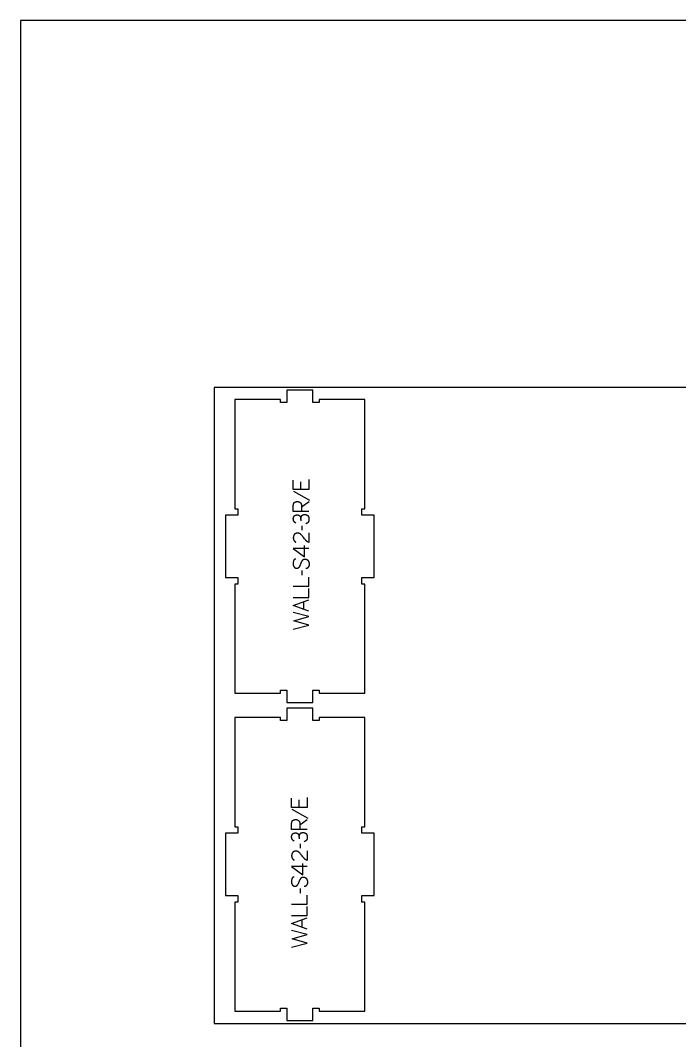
# Model space of a CAD drawing. Extents: x -13885 to -10701, y -36097 to -28504.
# Drawn here: x -13885 to -12620, y -30461 to -28504 of the extents above; entities that cross this region are included whole.
import ezdxf

# ---------------------------------------------------------------- set-up
doc = ezdxf.new("R2010")
doc.units = 0
for name, color, linetype in [('0_SHEET_SPRUCEPLY_2440X122', 1, 'CONTINUOUS'), ('1_ANYTOOL_1MMDEEP_LABELS_S', 2, 'CONTINUOUS'), ('4_ANYTOOL_CUTTHROUGH_OUTSI', 5, 'CONTINUOUS'), ('DONOTCUT', 18, 'CONTINUOUS')]:
    doc.layers.add(name, color=color, linetype=linetype)

msp = doc.modelspace()

# ---------------------------------------------------------------- linework, layer by layer
at = {"layer": '0_SHEET_SPRUCEPLY_2440X122'}
msp.add_lwpolyline([(-13513.1, -29207.8), (-13513.1, -30427.8), (-11073.1, -30427.8), (-11073.1, -29207.8)], close=True, dxfattribs=at)
at = {"layer": '1_ANYTOOL_1MMDEEP_LABELS_S'}
for points in [[(-13331.2, -29384.7), (-13331.2, -29403.6), (-13361.2, -29403.6), (-13361.2, -29385.8)], [(-13347.3, -29389), (-13347.3, -29403.6)], [(-13360.7, -29407.1), (-13329.9, -29424.3)], [(-13331.2, -29446), (-13361.2, -29446), (-13361.2, -29434.7), (-13361.2, -29434.2), (-13361.2, -29433.7), (-13361.1, -29433.5), (-13361.1, -29433.2), (-13361.1, -29433), (-13361.1, -29432.8), (-13361, -29432.6), (-13361, -29432.4), (-13361, -29432.2), (-13360.9, -29432), (-13360.9, -29431.8), (-13360.8, -29431.6), (-13360.8, -29431.4), (-13360.7, -29431.2), (-13360.6, -29431), (-13360.6, -29430.8), (-13360.5, -29430.6), (-13360.4, -29430.5), (-13360.3, -29430.3), (-13360.3, -29430.1), (-13360.2, -29430), (-13360.1, -29429.8), (-13360, -29429.7), (-13359.9, -29429.5), (-13359.8, -29429.4), (-13359.7, -29429.2), (-13359.6, -29429.1), (-13359.5, -29428.9), (-13359.3, -29428.8), (-13359.2, -29428.7), (-13359.1, -29428.6), (-13359, -29428.4), (-13358.8, -29428.3), (-13358.7, -29428.2), (-13358.6, -29428.1), (-13358.4, -29428), (-13358.3, -29427.9), (-13358.1, -29427.8), (-13358, -29427.7), (-13357.8, -29427.6), (-13357.6, -29427.6), (-13357.5, -29427.5), (-13357.3, -29427.4), (-13357.1, -29427.3), (-13357, -29427.3), (-13356.8, -29427.2), (-13356.6, -29427.1), (-13356.4, -29427.1), (-13356.2, -29427), (-13356, -29427), (-13355.8, -29426.9), (-13355.6, -29426.9), (-13355.4, -29426.9), (-13355.2, -29426.8), (-13355, -29426.8), (-13354.7, -29426.8), (-13354.5, -29426.7), (-13354.3, -29426.7), (-13353.8, -29426.7), (-13353.3, -29426.7), (-13353.2, -29426.7), (-13353, -29426.7), (-13352.8, -29426.7), (-13352.6, -29426.7), (-13352.5, -29426.7), (-13352.3, -29426.8), (-13352.1, -29426.8), (-13352, -29426.8), (-13351.8, -29426.8), (-13351.6, -29426.9), (-13351.5, -29426.9), (-13351.3, -29426.9), (-13351.1, -29427), (-13351, -29427), (-13350.8, -29427.1), (-13350.6, -29427.1), (-13350.5, -29427.2), (-13350.3, -29427.3), (-13350.1, -29427.3), (-13350, -29427.4), (-13349.8, -29427.5), (-13349.7, -29427.5), (-13349.5, -29427.6), (-13349.4, -29427.7), (-13349.2, -29427.8), (-13349.1, -29427.9), (-13348.9, -29428), (-13348.8, -29428.1), (-13348.6, -29428.2), (-13348.5, -29428.3), (-13348.3, -29428.4), (-13348.2, -29428.5), (-13348, -29428.6), (-13347.9, -29428.7), (-13347.7, -29428.8), (-13347.6, -29428.9), (-13347.5, -29429.1), (-13347.3, -29429.2), (-13347.2, -29429.3), (-13347.1, -29429.4), (-13347, -29429.6), (-13346.9, -29429.7), (-13346.8, -29429.8), (-13346.7, -29430), (-13346.6, -29430.1), (-13346.5, -29430.3), (-13346.4, -29430.4), (-13346.4, -29430.6), (-13346.3, -29430.7), (-13346.2, -29430.9), (-13346.2, -29431), (-13346.1, -29431.2), (-13346, -29431.3), (-13346, -29431.5), (-13345.9, -29431.7), (-13345.9, -29431.8), (-13345.9, -29432), (-13345.8, -29432.2), (-13345.8, -29432.3), (-13345.8, -29432.5), (-13345.7, -29432.7), (-13345.7, -29432.9), (-13345.7, -29433.1), (-13345.6, -29435), (-13345.6, -29437), (-13345.6, -29446)], [(-13345.6, -29437), (-13331.1, -29426.6)], [(-13347, -29461), (-13346.9, -29460.6), (-13346.9, -29460.2), (-13346.8, -29459.7), (-13346.8, -29459.3), (-13346.7, -29458.9), (-13346.6, -29458.5), (-13346.5, -29458.1), (-13346.4, -29457.7), (-13346.3, -29457.2), (-13346.2, -29456.9), (-13346.1, -29456.5), (-13345.9, -29456.1), (-13345.8, -29455.7), (-13345.6, -29455.3), (-13345.4, -29454.9), (-13345.2, -29454.6), (-13345.1, -29454.4), (-13345, -29454.2), (-13345, -29454.1), (-13344.9, -29454), (-13344.8, -29453.9), (-13344.8, -29453.9), (-13344.7, -29453.8), (-13344.7, -29453.7), (-13344.6, -29453.6), (-13344.5, -29453.6), (-13344.5, -29453.5), (-13344.4, -29453.4), (-13344.3, -29453.3), (-13344.3, -29453.3), (-13344.2, -29453.2), (-13344.1, -29453.1), (-13344.1, -29453.1), (-13344, -29453), (-13343.9, -29452.9), (-13343.9, -29452.9), (-13343.8, -29452.8), (-13343.7, -29452.8), (-13343.6, -29452.7), (-13343.5, -29452.6), (-13343.5, -29452.6), (-13343.4, -29452.5), (-13343.3, -29452.5), (-13343.2, -29452.4), (-13343.1, -29452.4), (-13343, -29452.3), (-13342.9, -29452.3), (-13342.9, -29452.2), (-13342.8, -29452.2), (-13342.7, -29452.2), (-13342.6, -29452.1), (-13342.5, -29452.1), (-13342.3, -29452), (-13342.1, -29451.9), (-13341.9, -29451.9), (-13341.7, -29451.8), (-13341.5, -29451.8), (-13341.3, -29451.7), (-13341, -29451.7), (-13340.8, -29451.7), (-13340.6, -29451.6), (-13340.4, -29451.6), (-13340.1, -29451.6), (-13339.9, -29451.6), (-13339.6, -29451.6), (-13339.3, -29451.6), (-13339.1, -29451.6), (-13338.8, -29451.6), (-13338.5, -29451.6), (-13338.3, -29451.7), (-13338, -29451.7), (-13337.8, -29451.7), (-13337.5, -29451.8), (-13337.3, -29451.8), (-13337.1, -29451.8), (-13336.8, -29451.9), (-13336.6, -29451.9), (-13336.4, -29452), (-13336.2, -29452.1), (-13336, -29452.1), (-13335.8, -29452.2), (-13335.6, -29452.3), (-13335.4, -29452.4), (-13335.2, -29452.5), (-13335, -29452.6), (-13334.8, -29452.7), (-13334.6, -29452.8), (-13334.5, -29452.9), (-13334.3, -29453), (-13334.1, -29453.1), (-13334, -29453.2), (-13333.8, -29453.4), (-13333.8, -29453.4), (-13333.7, -29453.5), (-13333.6, -29453.6), (-13333.5, -29453.6), (-13333.5, -29453.7), (-13333.4, -29453.8), (-13333.3, -29453.9), (-13333.3, -29453.9), (-13333.2, -29454.1), (-13333, -29454.2), (-13332.9, -29454.4), (-13332.8, -29454.6), (-13332.7, -29454.7), (-13332.6, -29454.9), (-13332.5, -29455.1), (-13332.4, -29455.3), (-13332.3, -29455.4), (-13332.2, -29455.6), (-13332.1, -29455.8), (-13332, -29456), (-13332, -29456.2), (-13331.9, -29456.4), (-13331.8, -29456.6), (-13331.7, -29456.8), (-13331.7, -29457), (-13331.6, -29457.2), (-13331.6, -29457.4), (-13331.5, -29457.7), (-13331.5, -29457.9), (-13331.4, -29458.1), (-13331.4, -29458.4), (-13331.3, -29458.6), (-13331.3, -29458.8), (-13331.3, -29459.3), (-13331.2, -29459.8), (-13331.2, -29460.3), (-13331.2, -29460.9), (-13331.2, -29461.2), (-13331.2, -29461.6), (-13331.2, -29462), (-13331.3, -29462.3), (-13331.3, -29462.7), (-13331.4, -29462.9), (-13331.4, -29463), (-13331.4, -29463.2), (-13331.5, -29463.4), (-13331.5, -29463.5), (-13331.5, -29463.7), (-13331.6, -29463.9), (-13331.6, -29464), (-13331.7, -29464.2), (-13331.7, -29464.3), (-13331.8, -29464.5), (-13331.9, -29464.6), (-13331.9, -29464.8), (-13332, -29464.9), (-13332.1, -29465.1), (-13332.1, -29465.2), (-13332.2, -29465.4), (-13332.3, -29465.5), (-13332.4, -29465.6), (-13332.4, -29465.8), (-13332.5, -29465.9), (-13332.6, -29466), (-13332.7, -29466.2), (-13332.8, -29466.3), (-13332.9, -29466.4), (-13333, -29466.6), (-13333.1, -29466.7), (-13333.2, -29466.8), (-13333.3, -29466.9), (-13333.4, -29467), (-13333.5, -29467.1), (-13333.6, -29467.3), (-13333.8, -29467.4), (-13333.9, -29467.5), (-13334, -29467.6), (-13334.1, -29467.7), (-13334.3, -29467.8), (-13334.4, -29467.9), (-13334.5, -29468), (-13334.7, -29468.1), (-13334.8, -29468.2), (-13334.9, -29468.3), (-13335.1, -29468.4), (-13335.2, -29468.5), (-13335.5, -29468.6), (-13335.9, -29468.8), (-13336.2, -29469), (-13336.5, -29469.1), (-13336.9, -29469.3)], [(-13356.3, -29468.1), (-13356.6, -29468), (-13356.9, -29467.8), (-13357.1, -29467.6), (-13357.4, -29467.5), (-13357.7, -29467.3), (-13357.9, -29467.1), (-13358.2, -29466.9), (-13358.3, -29466.8), (-13358.4, -29466.7), (-13358.5, -29466.6), (-13358.6, -29466.5), (-13358.7, -29466.4), (-13358.9, -29466.3), (-13359, -29466.2), (-13359.1, -29466.1), (-13359.2, -29465.9), (-13359.3, -29465.8), (-13359.4, -29465.7), (-13359.4, -29465.6), (-13359.5, -29465.5), (-13359.6, -29465.4), (-13359.7, -29465.2), (-13359.8, -29465.1), (-13359.9, -29465), (-13360, -29464.9), (-13360, -29464.7), (-13360.1, -29464.6), (-13360.2, -29464.5), (-13360.2, -29464.3), (-13360.3, -29464.2), (-13360.4, -29464.1), (-13360.4, -29463.9), (-13360.5, -29463.8), (-13360.5, -29463.6), (-13360.6, -29463.5), (-13360.7, -29463.3), (-13360.7, -29463.2), (-13360.7, -29463.1), (-13360.8, -29462.9), (-13360.9, -29462.6), (-13360.9, -29462.3), (-13361, -29462), (-13361.1, -29461.7), (-13361.1, -29461.3), (-13361.1, -29461), (-13361.2, -29460.7), (-13361.2, -29460.3), (-13361.2, -29460), (-13361.2, -29459.7), (-13361.2, -29459.5), (-13361.2, -29459.3), (-13361.2, -29459.1), (-13361.1, -29458.9), (-13361.1, -29458.7), (-13361.1, -29458.5), (-13361.1, -29458.3), (-13361, -29458.2), (-13361, -29458), (-13361, -29457.8), (-13360.9, -29457.6), (-13360.9, -29457.4), (-13360.8, -29457.2), (-13360.8, -29457.1), (-13360.7, -29456.9), (-13360.7, -29456.7), (-13360.6, -29456.5), (-13360.5, -29456.4), (-13360.4, -29456.2), (-13360.4, -29456.1), (-13360.3, -29455.9), (-13360.2, -29455.7), (-13360.1, -29455.6), (-13360, -29455.4), (-13359.9, -29455.3), (-13359.8, -29455.1), (-13359.7, -29455), (-13359.6, -29454.9), (-13359.5, -29454.7), (-13359.4, -29454.6), (-13359.3, -29454.4), (-13359.2, -29454.3), (-13359.1, -29454.2), (-13358.9, -29454.1), (-13358.8, -29454), (-13358.7, -29453.8), (-13358.5, -29453.7), (-13358.4, -29453.6), (-13358.3, -29453.5), (-13358.1, -29453.4), (-13358, -29453.3), (-13357.8, -29453.2), (-13357.7, -29453.2), (-13357.5, -29453.1), (-13357.3, -29453), (-13357.2, -29452.9), (-13357, -29452.9), (-13356.8, -29452.8), (-13356.7, -29452.7), (-13356.5, -29452.7), (-13356.3, -29452.6), (-13356.1, -29452.6), (-13356, -29452.6), (-13355.8, -29452.5), (-13355.6, -29452.5), (-13355.4, -29452.5), (-13355.2, -29452.4), (-13355, -29452.4), (-13354.8, -29452.4), (-13354.6, -29452.4), (-13354.4, -29452.4), (-13354.2, -29452.4), (-13353.6, -29452.4), (-13353.3, -29452.4), (-13352.9, -29452.4), (-13352.6, -29452.4), (-13352.3, -29452.5), (-13352.2, -29452.5), (-13352, -29452.5), (-13351.9, -29452.6), (-13351.8, -29452.6), (-13351.6, -29452.6), (-13351.5, -29452.7), (-13351.4, -29452.7), (-13351.2, -29452.7), (-13351.1, -29452.8), (-13351, -29452.8), (-13350.9, -29452.9), (-13350.7, -29452.9), (-13350.6, -29453), (-13350.5, -29453), (-13350.4, -29453.1), (-13350.3, -29453.1), (-13350.2, -29453.2), (-13350.1, -29453.3), (-13350, -29453.3), (-13349.9, -29453.4), (-13349.8, -29453.5), (-13349.7, -29453.5), (-13349.5, -29453.7), (-13349.3, -29453.8), (-13349.2, -29454), (-13349, -29454.1), (-13348.9, -29454.2), (-13348.9, -29454.3), (-13348.8, -29454.4), (-13348.7, -29454.5), (-13348.7, -29454.6), (-13348.6, -29454.6), (-13348.5, -29454.7), (-13348.5, -29454.8), (-13348.4, -29454.9), (-13348.3, -29455), (-13348.3, -29455.1), (-13348.2, -29455.2), (-13348.2, -29455.3), (-13348.1, -29455.4), (-13348, -29455.5), (-13348, -29455.6), (-13347.9, -29455.7), (-13347.9, -29455.8), (-13347.8, -29455.9), (-13347.8, -29456), (-13347.8, -29456.1), (-13347.7, -29456.2), (-13347.6, -29456.4), (-13347.6, -29456.6), (-13347.5, -29456.8), (-13347.4, -29457.1), (-13347.4, -29457.3), (-13347.3, -29457.5), (-13347.3, -29457.7), (-13347.2, -29458), (-13347.2, -29458.2), (-13347.1, -29458.4), (-13347.1, -29458.6), (-13347.1, -29458.9), (-13347.1, -29459.1), (-13347, -29459.4), (-13347, -29459.6), (-13347, -29459.9), (-13347, -29460.1), (-13347, -29463.8)], [(-13331.2, -29486.8), (-13331.3, -29505.1), (-13331.7, -29505), (-13331.9, -29504.9), (-13332.2, -29504.8), (-13332.4, -29504.7), (-13332.6, -29504.6), (-13332.8, -29504.6), (-13333, -29504.5), (-13333.2, -29504.4), (-13333.5, -29504.3), (-13333.7, -29504.1), (-13333.9, -29504), (-13334.1, -29503.9), (-13334.3, -29503.8), (-13334.5, -29503.7), (-13334.6, -29503.6), (-13334.8, -29503.4), (-13335, -29503.3), (-13335.2, -29503.2), (-13335.4, -29503), (-13335.6, -29502.9), (-13335.8, -29502.7), (-13335.9, -29502.6), (-13336.1, -29502.4), (-13336.3, -29502.3), (-13336.5, -29502.1), (-13336.6, -29501.9), (-13336.8, -29501.8), (-13336.9, -29501.6), (-13337.1, -29501.4), (-13337.4, -29501.1), (-13338.6, -29499.6), (-13339.8, -29498.1), (-13341, -29496.6), (-13342.1, -29495.1), (-13342.7, -29494.3), (-13343.2, -29493.6), (-13343.8, -29492.9), (-13344.4, -29492.2), (-13345, -29491.5), (-13345.6, -29490.9), (-13346.2, -29490.3), (-13346.8, -29489.7), (-13347, -29489.5), (-13347.1, -29489.4), (-13347.3, -29489.2), (-13347.5, -29489.1), (-13347.6, -29489), (-13347.8, -29488.9), (-13348, -29488.7), (-13348.1, -29488.6), (-13348.3, -29488.5), (-13348.5, -29488.4), (-13348.7, -29488.3), (-13348.9, -29488.2), (-13349, -29488.1), (-13349.2, -29488), (-13349.4, -29488), (-13349.6, -29487.9), (-13349.8, -29487.8), (-13350, -29487.7), (-13350.2, -29487.7), (-13350.4, -29487.6), (-13350.6, -29487.6), (-13350.8, -29487.5), (-13351, -29487.5), (-13351.2, -29487.4), (-13351.4, -29487.4), (-13351.6, -29487.4), (-13351.8, -29487.4), (-13352.1, -29487.3), (-13352.3, -29487.3), (-13352.5, -29487.3), (-13352.7, -29487.3), (-13353, -29487.3), (-13353.2, -29487.3), (-13353.5, -29487.3), (-13353.7, -29487.3), (-13353.9, -29487.3), (-13354.2, -29487.4), (-13354.4, -29487.4), (-13354.6, -29487.4), (-13354.8, -29487.5), (-13355.1, -29487.5), (-13355.3, -29487.5), (-13355.5, -29487.6), (-13355.7, -29487.7), (-13355.9, -29487.7), (-13356.1, -29487.8), (-13356.3, -29487.9), (-13356.5, -29487.9), (-13356.7, -29488), (-13356.9, -29488.1), (-13357.1, -29488.2), (-13357.2, -29488.3), (-13357.4, -29488.4), (-13357.6, -29488.5), (-13357.7, -29488.6), (-13357.9, -29488.7), (-13358.1, -29488.8), (-13358.2, -29489), (-13358.4, -29489.1), (-13358.5, -29489.2), (-13358.7, -29489.4), (-13358.8, -29489.5), (-13358.9, -29489.7), (-13359.1, -29489.8), (-13359.2, -29490), (-13359.3, -29490.1), (-13359.5, -29490.3), (-13359.6, -29490.5), (-13359.7, -29490.6), (-13359.8, -29490.8), (-13359.9, -29491), (-13360, -29491.2), (-13360.1, -29491.4), (-13360.2, -29491.5), (-13360.3, -29491.7), (-13360.4, -29491.9), (-13360.4, -29492.1), (-13360.5, -29492.3), (-13360.6, -29492.5), (-13360.7, -29492.7), (-13360.7, -29492.9), (-13360.8, -29493.1), (-13360.8, -29493.3), (-13360.9, -29493.5), (-13360.9, -29493.7), (-13361, -29493.9), (-13361, -29494.1), (-13361.1, -29494.4), (-13361.1, -29494.6), (-13361.1, -29494.8), (-13361.1, -29495), (-13361.1, -29495.3), (-13361.2, -29495.5), (-13361.2, -29495.7), (-13361.2, -29496.2), (-13361.2, -29496.6), (-13361.2, -29496.9), (-13361.1, -29497.3), (-13361.1, -29497.6), (-13361.1, -29498), (-13361, -29498.3), (-13360.9, -29498.6), (-13360.9, -29499), (-13360.8, -29499.3), (-13360.7, -29499.4), (-13360.7, -29499.6), (-13360.6, -29499.7), (-13360.6, -29499.9), (-13360.5, -29500), (-13360.5, -29500.2), (-13360.4, -29500.3), (-13360.3, -29500.5), (-13360.3, -29500.6), (-13360.2, -29500.7), (-13360.1, -29500.9), (-13360.1, -29501), (-13360, -29501.2), (-13359.9, -29501.3), (-13359.8, -29501.4), (-13359.7, -29501.6), (-13359.7, -29501.7), (-13359.6, -29501.8), (-13359.5, -29501.9), (-13359.4, -29502.1), (-13359.3, -29502.2), (-13359.2, -29502.3), (-13359.1, -29502.4), (-13359, -29502.5), (-13358.9, -29502.7), (-13358.8, -29502.8), (-13358.7, -29502.9), (-13358.5, -29503), (-13358.4, -29503.1), (-13358.3, -29503.2), (-13358.2, -29503.3), (-13358.1, -29503.4), (-13357.8, -29503.6), (-13357.6, -29503.8), (-13357.3, -29504), (-13357, -29504.2), (-13356.7, -29504.4), (-13356.4, -29504.5), (-13356.1, -29504.7)], [(-13345.1, -29473.1), (-13345, -29481.9)], [(-13331.2, -29517), (-13361.2, -29517), (-13339.8, -29533)], [(-13339.8, -29533), (-13339.8, -29511.3)], [(-13356.6, -29537.1), (-13356.8, -29537.1), (-13356.9, -29537.1), (-13357, -29537.1), (-13357.1, -29537.1), (-13357.1, -29537.1), (-13357.2, -29537.1), (-13357.3, -29537.1), (-13357.4, -29537.1), (-13357.5, -29537.1), (-13357.6, -29537.2), (-13357.7, -29537.2), (-13357.7, -29537.2), (-13357.8, -29537.2), (-13357.9, -29537.2), (-13358, -29537.3), (-13358.1, -29537.3), (-13358.1, -29537.3), (-13358.2, -29537.3), (-13358.3, -29537.4), (-13358.4, -29537.4), (-13358.4, -29537.4), (-13358.5, -29537.5), (-13358.6, -29537.5), (-13358.7, -29537.6), (-13358.7, -29537.6), (-13358.8, -29537.6), (-13358.9, -29537.7), (-13358.9, -29537.7), (-13359, -29537.8), (-13359.1, -29537.8), (-13359.1, -29537.9), (-13359.2, -29537.9), (-13359.2, -29538), (-13359.3, -29538), (-13359.4, -29538.1), (-13359.4, -29538.2), (-13359.5, -29538.2), (-13359.5, -29538.3), (-13359.6, -29538.3), (-13359.6, -29538.4), (-13359.7, -29538.5), (-13359.7, -29538.5), (-13359.8, -29538.6), (-13359.8, -29538.7), (-13359.9, -29538.7), (-13359.9, -29538.8), (-13360, -29538.9), (-13360, -29539), (-13360.1, -29539.1), (-13360.1, -29539.1), (-13360.2, -29539.2), (-13360.2, -29539.4), (-13360.3, -29539.6), (-13360.4, -29539.7), (-13360.5, -29539.9), (-13360.5, -29540.1), (-13360.6, -29540.3), (-13360.8, -29541.1), (-13361, -29541.9), (-13361.2, -29542.7), (-13361.3, -29543.5), (-13361.3, -29543.9), (-13361.4, -29544.3), (-13361.4, -29544.6), (-13361.5, -29545), (-13361.5, -29545.4), (-13361.5, -29545.7), (-13361.5, -29546.1), (-13361.5, -29546.4), (-13361.5, -29546.6), (-13361.5, -29546.8), (-13361.5, -29547), (-13361.5, -29547.2), (-13361.5, -29547.4), (-13361.5, -29547.6), (-13361.4, -29547.8), (-13361.4, -29548), (-13361.4, -29548.2), (-13361.3, -29548.3), (-13361.3, -29548.5), (-13361.3, -29548.7), (-13361.2, -29548.9), (-13361.2, -29549.1), (-13361.1, -29549.2), (-13361.1, -29549.4), (-13361, -29549.6), (-13360.9, -29549.8), (-13360.9, -29549.9), (-13360.8, -29550.1), (-13360.7, -29550.3), (-13360.7, -29550.4), (-13360.6, -29550.6), (-13360.5, -29550.8), (-13360.4, -29550.9), (-13360.3, -29551.1), (-13360.2, -29551.3), (-13360.1, -29551.4), (-13360, -29551.6), (-13359.9, -29551.7), (-13359.8, -29551.9), (-13359.7, -29552.1), (-13359.6, -29552.2), (-13359.5, -29552.4), (-13359.3, -29552.5), (-13359.2, -29552.6), (-13359.1, -29552.8), (-13359, -29552.9), (-13358.8, -29553), (-13358.7, -29553.1), (-13358.6, -29553.3), (-13358.4, -29553.4), (-13358.3, -29553.5), (-13358.1, -29553.6), (-13358, -29553.7), (-13357.8, -29553.8), (-13357.7, -29553.8), (-13357.5, -29553.9), (-13357.3, -29554), (-13357.2, -29554.1), (-13357, -29554.1), (-13356.8, -29554.2), (-13356.6, -29554.2), (-13356.5, -29554.3), (-13356.3, -29554.3), (-13356.1, -29554.4), (-13355.9, -29554.4), (-13355.7, -29554.5), (-13355.5, -29554.5), (-13355.3, -29554.5), (-13355.1, -29554.5), (-13354.9, -29554.5), (-13354.7, -29554.5), (-13354.5, -29554.5), (-13354.3, -29554.5), (-13354.1, -29554.5), (-13353.9, -29554.5), (-13353.7, -29554.5), (-13353.5, -29554.5), (-13353.3, -29554.4), (-13353.1, -29554.4), (-13352.9, -29554.4), (-13352.7, -29554.3), (-13352.5, -29554.3), (-13352.3, -29554.2), (-13352.2, -29554.1), (-13352.1, -29554.1), (-13352, -29554.1), (-13351.9, -29554), (-13351.8, -29554), (-13351.7, -29554), (-13351.7, -29553.9), (-13351.6, -29553.9), (-13351.5, -29553.8), (-13351.4, -29553.8), (-13351.3, -29553.7), (-13351.3, -29553.7), (-13351.2, -29553.6), (-13351.1, -29553.6), (-13351, -29553.5), (-13351, -29553.5), (-13350.9, -29553.4), (-13350.8, -29553.4), (-13350.8, -29553.3), (-13350.7, -29553.3), (-13350.6, -29553.2), (-13350.5, -29553.1), (-13350.5, -29553.1), (-13350.4, -29553), (-13350.4, -29552.9), (-13350.2, -29552.8), (-13350.1, -29552.7), (-13350, -29552.5), (-13349.9, -29552.4), (-13349.8, -29552.2), (-13349.6, -29552.1), (-13349.5, -29551.9), (-13349.4, -29551.7), (-13349, -29551), (-13348.7, -29550.3), (-13348.3, -29549.5), (-13347.9, -29548.8), (-13347.6, -29548), (-13347.3, -29547.2), (-13346.9, -29546.4), (-13346.6, -29545.5), (-13346.3, -29544.7), (-13346, -29543.9), (-13345.6, -29543.1), (-13345.3, -29542.4), (-13344.9, -29541.6), (-13344.5, -29540.9), (-13344.1, -29540.2), (-13343.7, -29539.5), (-13343.6, -29539.3), (-13343.5, -29539.2), (-13343.4, -29539), (-13343.3, -29538.9), (-13343.2, -29538.9), (-13343.2, -29538.8), (-13343.1, -29538.7), (-13343, -29538.7), (-13343, -29538.6), (-13342.9, -29538.5), (-13342.9, -29538.5), (-13342.8, -29538.4), (-13342.7, -29538.3), (-13342.6, -29538.3), (-13342.6, -29538.2), (-13342.5, -29538.2), (-13342.4, -29538.1), (-13342.4, -29538), (-13342.3, -29538), (-13342.2, -29537.9), (-13342.1, -29537.9), (-13342.1, -29537.8), (-13342, -29537.8), (-13341.9, -29537.8), (-13341.8, -29537.7), (-13341.7, -29537.7), (-13341.6, -29537.6), (-13341.6, -29537.6), (-13341.5, -29537.5), (-13341.4, -29537.5), (-13341.3, -29537.5), (-13341.2, -29537.4), (-13341.1, -29537.4), (-13341, -29537.4), (-13341, -29537.3), (-13340.9, -29537.3), (-13340.8, -29537.3), (-13340.6, -29537.2), (-13340.4, -29537.2), (-13340.2, -29537.2), (-13340, -29537.1), (-13339.8, -29537.1), (-13339.6, -29537.1), (-13339.4, -29537.1), (-13339.2, -29537.1), (-13338.9, -29537.1), (-13338.7, -29537.1), (-13338.5, -29537.1), (-13338.3, -29537.1), (-13338, -29537.1), (-13337.8, -29537.1), (-13337.6, -29537.2), (-13337.4, -29537.2), (-13337.1, -29537.3), (-13336.9, -29537.3), (-13336.7, -29537.4), (-13336.5, -29537.4), (-13336.3, -29537.5), (-13336.1, -29537.5), (-13335.9, -29537.6), (-13335.7, -29537.7), (-13335.5, -29537.8), (-13335.4, -29537.9), (-13335.2, -29537.9), (-13335, -29538), (-13334.8, -29538.1), (-13334.7, -29538.2), (-13334.5, -29538.4), (-13334.3, -29538.5), (-13334.2, -29538.6), (-13334, -29538.7), (-13333.9, -29538.9), (-13333.7, -29539), (-13333.6, -29539.1), (-13333.5, -29539.3), (-13333.3, -29539.4), (-13333.2, -29539.6), (-13333.1, -29539.8), (-13332.9, -29539.9), (-13332.8, -29540.1), (-13332.7, -29540.3), (-13332.5, -29540.6), (-13332.3, -29541), (-13332.1, -29541.4), (-13331.9, -29541.7), (-13331.7, -29542.1), (-13331.6, -29542.5), (-13331.5, -29542.7), (-13331.5, -29542.9), (-13331.4, -29543.1), (-13331.3, -29543.3), (-13331.3, -29543.4), (-13331.2, -29543.6), (-13331.2, -29543.8), (-13331.1, -29544), (-13331.1, -29544.2), (-13331, -29544.4), (-13331, -29544.6), (-13331, -29544.8), (-13330.9, -29545), (-13330.9, -29545.2), (-13330.9, -29545.6), (-13330.9, -29546), (-13330.8, -29546.5), (-13330.8, -29546.9), (-13330.9, -29547.3), (-13330.9, -29547.7), (-13330.9, -29548.1), (-13331, -29548.5), (-13331, -29548.9), (-13331.1, -29549.3), (-13331.2, -29549.6), (-13331.3, -29550), (-13331.4, -29550.4), (-13331.6, -29550.8), (-13331.7, -29551.1), (-13331.8, -29551.5), (-13332, -29551.8), (-13332.2, -29552.2), (-13332.4, -29552.5), (-13332.5, -29552.7), (-13332.6, -29552.9), (-13332.7, -29553), (-13332.8, -29553.2), (-13332.9, -29553.3), (-13333, -29553.5), (-13333.1, -29553.6), (-13333.3, -29553.7), (-13333.4, -29553.9), (-13333.5, -29554), (-13333.7, -29554.1), (-13333.8, -29554.2), (-13333.9, -29554.3), (-13333.9, -29554.3), (-13334, -29554.4), (-13334.1, -29554.4), (-13334.1, -29554.4), (-13334.2, -29554.5), (-13334.3, -29554.5), (-13334.3, -29554.6), (-13334.4, -29554.6), (-13334.5, -29554.7), (-13334.6, -29554.7), (-13334.6, -29554.7), (-13334.7, -29554.8), (-13334.8, -29554.8), (-13334.9, -29554.9), (-13335, -29554.9), (-13335, -29554.9), (-13335.1, -29554.9), (-13335.2, -29555), (-13335.3, -29555), (-13335.4, -29555.1), (-13335.6, -29555.1), (-13335.8, -29555.1), (-13335.9, -29555.2), (-13336.1, -29555.2), (-13336.3, -29555.2), (-13336.5, -29555.2), (-13336.7, -29555.3), (-13336.9, -29555.3), (-13337.1, -29555.3)], [(-13345.1, -29559.3), (-13345, -29568.1)], [(-13361.2, -29589), (-13331.2, -29589), (-13331.2, -29571.9)], [(-13361.2, -29610.9), (-13331.2, -29610.9), (-13331.2, -29593.8)], [(-13331.2, -29637.1), (-13361.2, -29626.2), (-13331.2, -29615.1)], [(-13340.7, -29633.6), (-13340.7, -29618.7)], [(-13361.2, -29671.8), (-13331.2, -29664.1), (-13360.3, -29655.6), (-13331.2, -29647.2), (-13361.2, -29639.7)], [(-13334.4, -29994.7), (-13334.4, -30013.6), (-13364.4, -30013.6), (-13364.4, -29995.8)], [(-13350.5, -29999), (-13350.5, -30013.6)], [(-13363.9, -30017.1), (-13333.2, -30034.3)], [(-13334.4, -30056), (-13364.4, -30056), (-13364.4, -30044.7), (-13364.4, -30044.2), (-13364.4, -30043.7), (-13364.4, -30043.5), (-13364.3, -30043.2), (-13364.3, -30043), (-13364.3, -30042.8), (-13364.3, -30042.6), (-13364.2, -30042.4), (-13364.2, -30042.2), (-13364.1, -30042), (-13364.1, -30041.8), (-13364, -30041.6), (-13364, -30041.4), (-13363.9, -30041.2), (-13363.9, -30041), (-13363.8, -30040.8), (-13363.7, -30040.6), (-13363.6, -30040.5), (-13363.6, -30040.3), (-13363.5, -30040.1), (-13363.4, -30040), (-13363.3, -30039.8), (-13363.2, -30039.7), (-13363.1, -30039.5), (-13363, -30039.4), (-13362.9, -30039.2), (-13362.8, -30039.1), (-13362.7, -30038.9), (-13362.6, -30038.8), (-13362.4, -30038.7), (-13362.3, -30038.6), (-13362.2, -30038.4), (-13362.1, -30038.3), (-13361.9, -30038.2), (-13361.8, -30038.1), (-13361.6, -30038), (-13361.5, -30037.9), (-13361.3, -30037.8), (-13361.2, -30037.7), (-13361, -30037.6), (-13360.9, -30037.6), (-13360.7, -30037.5), (-13360.5, -30037.4), (-13360.4, -30037.3), (-13360.2, -30037.3), (-13360, -30037.2), (-13359.8, -30037.1), (-13359.6, -30037.1), (-13359.4, -30037), (-13359.2, -30037), (-13359, -30036.9), (-13358.8, -30036.9), (-13358.6, -30036.9), (-13358.4, -30036.8), (-13358.2, -30036.8), (-13358, -30036.8), (-13357.7, -30036.7), (-13357.5, -30036.7), (-13357, -30036.7), (-13356.6, -30036.7), (-13356.4, -30036.7), (-13356.2, -30036.7), (-13356, -30036.7), (-13355.9, -30036.7), (-13355.7, -30036.7), (-13355.5, -30036.8), (-13355.4, -30036.8), (-13355.2, -30036.8), (-13355, -30036.8), (-13354.8, -30036.9), (-13354.7, -30036.9), (-13354.5, -30036.9), (-13354.3, -30037), (-13354.2, -30037), (-13354, -30037.1), (-13353.9, -30037.1), (-13353.7, -30037.2), (-13353.5, -30037.3), (-13353.4, -30037.3), (-13353.2, -30037.4), (-13353.1, -30037.5), (-13352.9, -30037.5), (-13352.7, -30037.6), (-13352.6, -30037.7), (-13352.4, -30037.8), (-13352.3, -30037.9), (-13352.1, -30038), (-13352, -30038.1), (-13351.8, -30038.2), (-13351.7, -30038.3), (-13351.5, -30038.4), (-13351.4, -30038.5), (-13351.2, -30038.6), (-13351.1, -30038.7), (-13351, -30038.8), (-13350.8, -30038.9), (-13350.7, -30039.1), (-13350.6, -30039.2), (-13350.5, -30039.3), (-13350.3, -30039.4), (-13350.2, -30039.6), (-13350.1, -30039.7), (-13350, -30039.8), (-13349.9, -30040), (-13349.8, -30040.1), (-13349.8, -30040.3), (-13349.7, -30040.4), (-13349.6, -30040.6), (-13349.5, -30040.7), (-13349.4, -30040.9), (-13349.4, -30041), (-13349.3, -30041.2), (-13349.3, -30041.3), (-13349.2, -30041.5), (-13349.2, -30041.7), (-13349.1, -30041.8), (-13349.1, -30042), (-13349, -30042.2), (-13349, -30042.3), (-13349, -30042.5), (-13349, -30042.7), (-13349, -30042.9), (-13348.9, -30043.1), (-13348.9, -30045), (-13348.9, -30047), (-13348.9, -30056)], [(-13348.9, -30047), (-13334.4, -30036.6)], [(-13359.5, -30078.1), (-13359.8, -30078), (-13360.1, -30077.8), (-13360.4, -30077.6), (-13360.6, -30077.5), (-13360.9, -30077.3), (-13361.2, -30077.1), (-13361.4, -30076.9), (-13361.5, -30076.8), (-13361.6, -30076.7), (-13361.7, -30076.6), (-13361.9, -30076.5), (-13362, -30076.4), (-13362.1, -30076.3), (-13362.2, -30076.2), (-13362.3, -30076.1), (-13362.4, -30075.9), (-13362.5, -30075.8), (-13362.6, -30075.7), (-13362.7, -30075.6), (-13362.8, -30075.5), (-13362.8, -30075.4), (-13362.9, -30075.2), (-13363, -30075.1), (-13363.1, -30075), (-13363.2, -30074.9), (-13363.3, -30074.7), (-13363.3, -30074.6), (-13363.4, -30074.5), (-13363.5, -30074.3), (-13363.5, -30074.2), (-13363.6, -30074.1), (-13363.7, -30073.9), (-13363.7, -30073.8), (-13363.8, -30073.6), (-13363.8, -30073.5), (-13363.9, -30073.3), (-13363.9, -30073.2), (-13364, -30073.1), (-13364, -30072.9), (-13364.1, -30072.6), (-13364.2, -30072.3), (-13364.2, -30072), (-13364.3, -30071.7), (-13364.3, -30071.3), (-13364.4, -30071), (-13364.4, -30070.7), (-13364.4, -30070.3), (-13364.4, -30070), (-13364.4, -30069.7), (-13364.4, -30069.5), (-13364.4, -30069.3), (-13364.4, -30069.1), (-13364.4, -30068.9), (-13364.3, -30068.7), (-13364.3, -30068.5), (-13364.3, -30068.3), (-13364.3, -30068.2), (-13364.2, -30068), (-13364.2, -30067.8), (-13364.1, -30067.6), (-13364.1, -30067.4), (-13364, -30067.2), (-13364, -30067.1), (-13363.9, -30066.9), (-13363.9, -30066.7), (-13363.8, -30066.5), (-13363.7, -30066.4), (-13363.7, -30066.2), (-13363.6, -30066.1), (-13363.5, -30065.9), (-13363.4, -30065.7), (-13363.3, -30065.6), (-13363.3, -30065.4), (-13363.2, -30065.3), (-13363.1, -30065.1), (-13363, -30065), (-13362.9, -30064.9), (-13362.8, -30064.7), (-13362.6, -30064.6), (-13362.5, -30064.4), (-13362.4, -30064.3), (-13362.3, -30064.2), (-13362.2, -30064.1), (-13362, -30064), (-13361.9, -30063.8), (-13361.8, -30063.7), (-13361.6, -30063.6), (-13361.5, -30063.5), (-13361.3, -30063.4), (-13361.2, -30063.3), (-13361, -30063.2), (-13360.9, -30063.2), (-13360.7, -30063.1), (-13360.6, -30063), (-13360.4, -30062.9), (-13360.2, -30062.9), (-13360.1, -30062.8), (-13359.9, -30062.7), (-13359.7, -30062.7), (-13359.5, -30062.6), (-13359.4, -30062.6), (-13359.2, -30062.6), (-13359, -30062.5), (-13358.8, -30062.5), (-13358.6, -30062.5), (-13358.4, -30062.4), (-13358.2, -30062.4), (-13358, -30062.4), (-13357.8, -30062.4), (-13357.6, -30062.4), (-13357.4, -30062.4), (-13356.8, -30062.4), (-13356.5, -30062.4), (-13356.2, -30062.4), (-13355.9, -30062.4), (-13355.6, -30062.5), (-13355.4, -30062.5), (-13355.3, -30062.5), (-13355.1, -30062.6), (-13355, -30062.6), (-13354.8, -30062.6), (-13354.7, -30062.7), (-13354.6, -30062.7), (-13354.5, -30062.7), (-13354.3, -30062.8), (-13354.2, -30062.8), (-13354.1, -30062.9), (-13354, -30062.9), (-13353.8, -30063), (-13353.7, -30063), (-13353.6, -30063.1), (-13353.5, -30063.1), (-13353.4, -30063.2), (-13353.3, -30063.3), (-13353.2, -30063.3), (-13353.1, -30063.4), (-13353, -30063.5), (-13352.9, -30063.5), (-13352.7, -30063.7), (-13352.6, -30063.8), (-13352.4, -30064), (-13352.2, -30064.1), (-13352.2, -30064.2), (-13352.1, -30064.3), (-13352, -30064.4), (-13351.9, -30064.5), (-13351.9, -30064.6), (-13351.8, -30064.6), (-13351.7, -30064.7), (-13351.7, -30064.8), (-13351.6, -30064.9), (-13351.6, -30065), (-13351.5, -30065.1), (-13351.4, -30065.2), (-13351.4, -30065.3), (-13351.3, -30065.4), (-13351.3, -30065.5), (-13351.2, -30065.6), (-13351.2, -30065.7), (-13351.1, -30065.8), (-13351.1, -30065.9), (-13351, -30066), (-13351, -30066.1), (-13350.9, -30066.2), (-13350.9, -30066.4), (-13350.8, -30066.6), (-13350.7, -30066.8), (-13350.7, -30067.1), (-13350.6, -30067.3), (-13350.5, -30067.5), (-13350.5, -30067.7), (-13350.4, -30068), (-13350.4, -30068.2), (-13350.4, -30068.4), (-13350.3, -30068.6), (-13350.3, -30068.9), (-13350.3, -30069.1), (-13350.3, -30069.4), (-13350.2, -30069.6), (-13350.2, -30069.9), (-13350.2, -30070.1), (-13350.2, -30073.8)], [(-13350.2, -30071), (-13350.2, -30070.6), (-13350.1, -30070.2), (-13350.1, -30069.7), (-13350, -30069.3), (-13349.9, -30068.9), (-13349.9, -30068.5), (-13349.8, -30068.1), (-13349.7, -30067.7), (-13349.5, -30067.2), (-13349.4, -30066.9), (-13349.3, -30066.5), (-13349.1, -30066.1), (-13349, -30065.7), (-13348.8, -30065.3), (-13348.6, -30064.9), (-13348.4, -30064.6), (-13348.3, -30064.4), (-13348.2, -30064.2), (-13348.2, -30064.1), (-13348.1, -30064), (-13348.1, -30063.9), (-13348, -30063.9), (-13348, -30063.8), (-13347.9, -30063.7), (-13347.8, -30063.6), (-13347.8, -30063.6), (-13347.7, -30063.5), (-13347.6, -30063.4), (-13347.6, -30063.3), (-13347.5, -30063.3), (-13347.4, -30063.2), (-13347.4, -30063.1), (-13347.3, -30063.1), (-13347.2, -30063), (-13347.2, -30062.9), (-13347.1, -30062.9), (-13347, -30062.8), (-13346.9, -30062.8), (-13346.8, -30062.7), (-13346.8, -30062.6), (-13346.7, -30062.6), (-13346.6, -30062.5), (-13346.5, -30062.5), (-13346.4, -30062.4), (-13346.3, -30062.4), (-13346.3, -30062.3), (-13346.2, -30062.3), (-13346.1, -30062.2), (-13346, -30062.2), (-13345.9, -30062.2), (-13345.8, -30062.1), (-13345.7, -30062.1), (-13345.5, -30062), (-13345.3, -30061.9), (-13345.1, -30061.9), (-13344.9, -30061.8), (-13344.7, -30061.8), (-13344.5, -30061.7), (-13344.3, -30061.7), (-13344, -30061.7), (-13343.8, -30061.6), (-13343.6, -30061.6), (-13343.3, -30061.6), (-13343.1, -30061.6), (-13342.9, -30061.6), (-13342.6, -30061.6), (-13342.3, -30061.6), (-13342, -30061.6), (-13341.8, -30061.6), (-13341.5, -30061.7), (-13341.3, -30061.7), (-13341, -30061.7), (-13340.8, -30061.8), (-13340.5, -30061.8), (-13340.3, -30061.8), (-13340.1, -30061.9), (-13339.8, -30061.9), (-13339.6, -30062), (-13339.4, -30062.1), (-13339.2, -30062.1), (-13339, -30062.2), (-13338.8, -30062.3), (-13338.6, -30062.4), (-13338.4, -30062.5), (-13338.2, -30062.6), (-13338, -30062.7), (-13337.9, -30062.8), (-13337.7, -30062.9), (-13337.5, -30063), (-13337.4, -30063.1), (-13337.2, -30063.2), (-13337.1, -30063.4), (-13337, -30063.4), (-13336.9, -30063.5), (-13336.8, -30063.6), (-13336.8, -30063.6), (-13336.7, -30063.7), (-13336.6, -30063.8), (-13336.6, -30063.9), (-13336.5, -30063.9), (-13336.4, -30064.1), (-13336.3, -30064.2), (-13336.1, -30064.4), (-13336, -30064.6), (-13335.9, -30064.7), (-13335.8, -30064.9), (-13335.7, -30065.1), (-13335.6, -30065.3), (-13335.5, -30065.4), (-13335.4, -30065.6), (-13335.3, -30065.8), (-13335.3, -30066), (-13335.2, -30066.2), (-13335.1, -30066.4), (-13335, -30066.6), (-13335, -30066.8), (-13334.9, -30067), (-13334.8, -30067.2), (-13334.8, -30067.4), (-13334.7, -30067.7), (-13334.7, -30067.9), (-13334.6, -30068.1), (-13334.6, -30068.4), (-13334.6, -30068.6), (-13334.5, -30068.8), (-13334.5, -30069.3), (-13334.4, -30069.8), (-13334.4, -30070.3), (-13334.4, -30070.9), (-13334.4, -30071.2), (-13334.4, -30071.6), (-13334.5, -30072), (-13334.5, -30072.3), (-13334.5, -30072.7), (-13334.6, -30072.9), (-13334.6, -30073), (-13334.6, -30073.2), (-13334.7, -30073.4), (-13334.7, -30073.5), (-13334.8, -30073.7), (-13334.8, -30073.9), (-13334.9, -30074), (-13334.9, -30074.2), (-13335, -30074.3), (-13335, -30074.5), (-13335.1, -30074.6), (-13335.1, -30074.8), (-13335.2, -30074.9), (-13335.3, -30075.1), (-13335.3, -30075.2), (-13335.4, -30075.4), (-13335.5, -30075.5), (-13335.6, -30075.6), (-13335.7, -30075.8), (-13335.7, -30075.9), (-13335.8, -30076), (-13335.9, -30076.2), (-13336, -30076.3), (-13336.1, -30076.4), (-13336.2, -30076.6), (-13336.3, -30076.7), (-13336.4, -30076.8), (-13336.5, -30076.9), (-13336.6, -30077), (-13336.7, -30077.1), (-13336.9, -30077.3), (-13337, -30077.4), (-13337.1, -30077.5), (-13337.2, -30077.6), (-13337.4, -30077.7), (-13337.5, -30077.8), (-13337.6, -30077.9), (-13337.7, -30078), (-13337.9, -30078.1), (-13338, -30078.2), (-13338.2, -30078.3), (-13338.3, -30078.4), (-13338.5, -30078.5), (-13338.8, -30078.6), (-13339.1, -30078.8), (-13339.4, -30079), (-13339.8, -30079.1), (-13340.1, -30079.3)], [(-13334.5, -30096.8), (-13334.5, -30115.1), (-13334.9, -30115), (-13335.2, -30114.9), (-13335.4, -30114.8), (-13335.6, -30114.7), (-13335.8, -30114.6), (-13336, -30114.6), (-13336.3, -30114.5), (-13336.5, -30114.4), (-13336.7, -30114.3), (-13336.9, -30114.1), (-13337.1, -30114), (-13337.3, -30113.9), (-13337.5, -30113.8), (-13337.7, -30113.7), (-13337.9, -30113.6), (-13338.1, -30113.4), (-13338.3, -30113.3), (-13338.4, -30113.2), (-13338.6, -30113), (-13338.8, -30112.9), (-13339, -30112.7), (-13339.2, -30112.6), (-13339.3, -30112.4), (-13339.5, -30112.3), (-13339.7, -30112.1), (-13339.8, -30111.9), (-13340, -30111.8), (-13340.2, -30111.6), (-13340.3, -30111.4), (-13340.6, -30111.1), (-13341.9, -30109.6), (-13343, -30108.1), (-13344.2, -30106.6), (-13345.3, -30105.1), (-13345.9, -30104.3), (-13346.5, -30103.6), (-13347, -30102.9), (-13347.6, -30102.2), (-13348.2, -30101.5), (-13348.8, -30100.9), (-13349.4, -30100.3), (-13350.1, -30099.7), (-13350.2, -30099.5), (-13350.4, -30099.4), (-13350.5, -30099.2), (-13350.7, -30099.1), (-13350.9, -30099), (-13351, -30098.9), (-13351.2, -30098.7), (-13351.4, -30098.6), (-13351.5, -30098.5), (-13351.7, -30098.4), (-13351.9, -30098.3), (-13352.1, -30098.2), (-13352.3, -30098.1), (-13352.4, -30098), (-13352.6, -30098), (-13352.8, -30097.9), (-13353, -30097.8), (-13353.2, -30097.7), (-13353.4, -30097.7), (-13353.6, -30097.6), (-13353.8, -30097.6), (-13354, -30097.5), (-13354.2, -30097.5), (-13354.4, -30097.4), (-13354.6, -30097.4), (-13354.9, -30097.4), (-13355.1, -30097.4), (-13355.3, -30097.3), (-13355.5, -30097.3), (-13355.7, -30097.3), (-13356, -30097.3), (-13356.2, -30097.3), (-13356.4, -30097.3), (-13356.7, -30097.3), (-13356.9, -30097.3), (-13357.2, -30097.3), (-13357.4, -30097.4), (-13357.6, -30097.4), (-13357.8, -30097.4), (-13358.1, -30097.5), (-13358.3, -30097.5), (-13358.5, -30097.5), (-13358.7, -30097.6), (-13358.9, -30097.7), (-13359.1, -30097.7), (-13359.3, -30097.8), (-13359.5, -30097.9), (-13359.7, -30097.9), (-13359.9, -30098), (-13360.1, -30098.1), (-13360.3, -30098.2), (-13360.5, -30098.3), (-13360.6, -30098.4), (-13360.8, -30098.5), (-13361, -30098.6), (-13361.1, -30098.7), (-13361.3, -30098.8), (-13361.5, -30099), (-13361.6, -30099.1), (-13361.8, -30099.2), (-13361.9, -30099.4), (-13362, -30099.5), (-13362.2, -30099.7), (-13362.3, -30099.8), (-13362.4, -30100), (-13362.6, -30100.1), (-13362.7, -30100.3), (-13362.8, -30100.5), (-13362.9, -30100.6), (-13363, -30100.8), (-13363.1, -30101), (-13363.2, -30101.2), (-13363.3, -30101.4), (-13363.4, -30101.5), (-13363.5, -30101.7), (-13363.6, -30101.9), (-13363.7, -30102.1), (-13363.7, -30102.3), (-13363.8, -30102.5), (-13363.9, -30102.7), (-13363.9, -30102.9), (-13364, -30103.1), (-13364.1, -30103.3), (-13364.1, -30103.5), (-13364.2, -30103.7), (-13364.2, -30103.9), (-13364.2, -30104.1), (-13364.3, -30104.4), (-13364.3, -30104.6), (-13364.3, -30104.8), (-13364.4, -30105), (-13364.4, -30105.3), (-13364.4, -30105.5), (-13364.4, -30105.7), (-13364.4, -30106.2), (-13364.4, -30106.6), (-13364.4, -30106.9), (-13364.4, -30107.3), (-13364.3, -30107.6), (-13364.3, -30108), (-13364.2, -30108.3), (-13364.2, -30108.6), (-13364.1, -30109), (-13364, -30109.3), (-13364, -30109.4), (-13363.9, -30109.6), (-13363.9, -30109.7), (-13363.8, -30109.9), (-13363.7, -30110), (-13363.7, -30110.2), (-13363.6, -30110.3), (-13363.6, -30110.5), (-13363.5, -30110.6), (-13363.4, -30110.7), (-13363.4, -30110.9), (-13363.3, -30111), (-13363.2, -30111.2), (-13363.1, -30111.3), (-13363.1, -30111.4), (-13363, -30111.6), (-13362.9, -30111.7), (-13362.8, -30111.8), (-13362.7, -30111.9), (-13362.6, -30112.1), (-13362.5, -30112.2), (-13362.4, -30112.3), (-13362.3, -30112.4), (-13362.2, -30112.5), (-13362.1, -30112.7), (-13362, -30112.8), (-13361.9, -30112.9), (-13361.8, -30113), (-13361.7, -30113.1), (-13361.5, -30113.2), (-13361.4, -30113.3), (-13361.3, -30113.4), (-13361, -30113.6), (-13360.8, -30113.8), (-13360.5, -30114), (-13360.2, -30114.2), (-13359.9, -30114.4), (-13359.6, -30114.5), (-13359.3, -30114.7)], [(-13348.3, -30083.1), (-13348.2, -30091.9)], [(-13334.4, -30127), (-13364.5, -30127), (-13343.1, -30143)], [(-13343.1, -30143), (-13343.1, -30121.3)], [(-13359.8, -30147.1), (-13360, -30147.1), (-13360.1, -30147.1), (-13360.2, -30147.1), (-13360.3, -30147.1), (-13360.4, -30147.1), (-13360.5, -30147.1), (-13360.6, -30147.1), (-13360.6, -30147.1), (-13360.7, -30147.1), (-13360.8, -30147.2), (-13360.9, -30147.2), (-13361, -30147.2), (-13361.1, -30147.2), (-13361.1, -30147.2), (-13361.2, -30147.3), (-13361.3, -30147.3), (-13361.4, -30147.3), (-13361.4, -30147.3), (-13361.5, -30147.4), (-13361.6, -30147.4), (-13361.7, -30147.4), (-13361.7, -30147.5), (-13361.8, -30147.5), (-13361.9, -30147.6), (-13361.9, -30147.6), (-13362, -30147.6), (-13362.1, -30147.7), (-13362.1, -30147.7), (-13362.2, -30147.8), (-13362.3, -30147.8), (-13362.3, -30147.9), (-13362.4, -30147.9), (-13362.5, -30148), (-13362.5, -30148), (-13362.6, -30148.1), (-13362.6, -30148.2), (-13362.7, -30148.2), (-13362.8, -30148.3), (-13362.8, -30148.3), (-13362.9, -30148.4), (-13362.9, -30148.5), (-13363, -30148.5), (-13363, -30148.6), (-13363.1, -30148.7), (-13363.1, -30148.7), (-13363.2, -30148.8), (-13363.2, -30148.9), (-13363.3, -30149), (-13363.3, -30149.1), (-13363.3, -30149.1), (-13363.4, -30149.2), (-13363.5, -30149.4), (-13363.5, -30149.6), (-13363.6, -30149.7), (-13363.7, -30149.9), (-13363.7, -30150.1), (-13363.8, -30150.3), (-13364, -30151.1), (-13364.2, -30151.9), (-13364.4, -30152.7), (-13364.5, -30153.5), (-13364.6, -30153.9), (-13364.6, -30154.3), (-13364.7, -30154.6), (-13364.7, -30155), (-13364.7, -30155.4), (-13364.7, -30155.7), (-13364.7, -30156.1), (-13364.8, -30156.4), (-13364.7, -30156.6), (-13364.7, -30156.8), (-13364.7, -30157), (-13364.7, -30157.2), (-13364.7, -30157.4), (-13364.7, -30157.6), (-13364.7, -30157.8), (-13364.6, -30158), (-13364.6, -30158.2), (-13364.6, -30158.3), (-13364.5, -30158.5), (-13364.5, -30158.7), (-13364.5, -30158.9), (-13364.4, -30159.1), (-13364.4, -30159.2), (-13364.3, -30159.4), (-13364.2, -30159.6), (-13364.2, -30159.8), (-13364.1, -30159.9), (-13364, -30160.1), (-13364, -30160.3), (-13363.9, -30160.4), (-13363.8, -30160.6), (-13363.7, -30160.8), (-13363.6, -30160.9), (-13363.5, -30161.1), (-13363.5, -30161.3), (-13363.4, -30161.4), (-13363.3, -30161.6), (-13363.1, -30161.7), (-13363, -30161.9), (-13362.9, -30162.1), (-13362.8, -30162.2), (-13362.7, -30162.4), (-13362.6, -30162.5), (-13362.4, -30162.6), (-13362.3, -30162.8), (-13362.2, -30162.9), (-13362.1, -30163), (-13361.9, -30163.1), (-13361.8, -30163.3), (-13361.6, -30163.4), (-13361.5, -30163.5), (-13361.3, -30163.6), (-13361.2, -30163.7), (-13361, -30163.8), (-13360.9, -30163.8), (-13360.7, -30163.9), (-13360.6, -30164), (-13360.4, -30164.1), (-13360.2, -30164.1), (-13360, -30164.2), (-13359.9, -30164.2), (-13359.7, -30164.3), (-13359.5, -30164.3), (-13359.3, -30164.4), (-13359.1, -30164.4), (-13358.9, -30164.5), (-13358.7, -30164.5), (-13358.5, -30164.5), (-13358.3, -30164.5), (-13358.1, -30164.5), (-13357.9, -30164.5), (-13357.7, -30164.5), (-13357.5, -30164.5), (-13357.3, -30164.5), (-13357.1, -30164.5), (-13356.9, -30164.5), (-13356.7, -30164.5), (-13356.5, -30164.4), (-13356.3, -30164.4), (-13356.1, -30164.4), (-13355.9, -30164.3), (-13355.7, -30164.3), (-13355.6, -30164.2), (-13355.4, -30164.1), (-13355.3, -30164.1), (-13355.2, -30164.1), (-13355.1, -30164), (-13355, -30164), (-13355, -30164), (-13354.9, -30163.9), (-13354.8, -30163.9), (-13354.7, -30163.8), (-13354.6, -30163.8), (-13354.6, -30163.7), (-13354.5, -30163.7), (-13354.4, -30163.6), (-13354.3, -30163.6), (-13354.3, -30163.5), (-13354.2, -30163.5), (-13354.1, -30163.4), (-13354, -30163.4), (-13354, -30163.3), (-13353.9, -30163.3), (-13353.8, -30163.2), (-13353.8, -30163.1), (-13353.7, -30163.1), (-13353.6, -30163), (-13353.6, -30162.9), (-13353.4, -30162.8), (-13353.3, -30162.7), (-13353.2, -30162.5), (-13353.1, -30162.4), (-13353, -30162.2), (-13352.9, -30162.1), (-13352.8, -30161.9), (-13352.7, -30161.7), (-13352.3, -30161), (-13351.9, -30160.3), (-13351.5, -30159.5), (-13351.2, -30158.8), (-13350.8, -30158), (-13350.5, -30157.2), (-13350.2, -30156.4), (-13349.9, -30155.5), (-13349.5, -30154.7), (-13349.2, -30153.9), (-13348.9, -30153.1), (-13348.5, -30152.4), (-13348.1, -30151.6), (-13347.7, -30150.9), (-13347.3, -30150.2), (-13346.9, -30149.5), (-13346.8, -30149.3), (-13346.7, -30149.2), (-13346.6, -30149), (-13346.5, -30148.9), (-13346.5, -30148.9), (-13346.4, -30148.8), (-13346.3, -30148.7), (-13346.3, -30148.7), (-13346.2, -30148.6), (-13346.1, -30148.5), (-13346.1, -30148.5), (-13346, -30148.4), (-13345.9, -30148.3), (-13345.9, -30148.3), (-13345.8, -30148.2), (-13345.7, -30148.2), (-13345.7, -30148.1), (-13345.6, -30148), (-13345.5, -30148), (-13345.4, -30147.9), (-13345.4, -30147.9), (-13345.3, -30147.8), (-13345.2, -30147.8), (-13345.1, -30147.8), (-13345, -30147.7), (-13345, -30147.7), (-13344.9, -30147.6), (-13344.8, -30147.6), (-13344.7, -30147.5), (-13344.6, -30147.5), (-13344.5, -30147.5), (-13344.4, -30147.4), (-13344.4, -30147.4), (-13344.3, -30147.4), (-13344.2, -30147.3), (-13344.1, -30147.3), (-13344, -30147.3), (-13343.8, -30147.2), (-13343.6, -30147.2), (-13343.4, -30147.2), (-13343.2, -30147.1), (-13343, -30147.1), (-13342.8, -30147.1), (-13342.6, -30147.1), (-13342.4, -30147.1), (-13342.2, -30147.1), (-13341.9, -30147.1), (-13341.7, -30147.1), (-13341.5, -30147.1), (-13341.2, -30147.1), (-13341, -30147.1), (-13340.8, -30147.2), (-13340.6, -30147.2), (-13340.4, -30147.3), (-13340.1, -30147.3), (-13339.9, -30147.4), (-13339.7, -30147.4), (-13339.5, -30147.5), (-13339.3, -30147.5), (-13339.1, -30147.6), (-13339, -30147.7), (-13338.8, -30147.8), (-13338.6, -30147.9), (-13338.4, -30147.9), (-13338.2, -30148), (-13338.1, -30148.1), (-13337.9, -30148.2), (-13337.7, -30148.4), (-13337.6, -30148.5), (-13337.4, -30148.6), (-13337.3, -30148.7), (-13337.1, -30148.9), (-13337, -30149), (-13336.8, -30149.1), (-13336.7, -30149.3), (-13336.5, -30149.4), (-13336.4, -30149.6), (-13336.3, -30149.8), (-13336.2, -30149.9), (-13336, -30150.1), (-13335.9, -30150.3), (-13335.7, -30150.6), (-13335.5, -30151), (-13335.3, -30151.4), (-13335.1, -30151.7), (-13335, -30152.1), (-13334.8, -30152.5), (-13334.7, -30152.7), (-13334.7, -30152.9), (-13334.6, -30153.1), (-13334.6, -30153.3), (-13334.5, -30153.4), (-13334.4, -30153.6), (-13334.4, -30153.8), (-13334.3, -30154), (-13334.3, -30154.2), (-13334.3, -30154.4), (-13334.2, -30154.6), (-13334.2, -30154.8), (-13334.2, -30155), (-13334.1, -30155.2), (-13334.1, -30155.6), (-13334.1, -30156), (-13334.1, -30156.5), (-13334.1, -30156.9), (-13334.1, -30157.3), (-13334.1, -30157.7), (-13334.1, -30158.1), (-13334.2, -30158.5), (-13334.3, -30158.9), (-13334.3, -30159.3), (-13334.4, -30159.6), (-13334.5, -30160), (-13334.6, -30160.4), (-13334.8, -30160.8), (-13334.9, -30161.1), (-13335.1, -30161.5), (-13335.2, -30161.8), (-13335.4, -30162.2), (-13335.6, -30162.5), (-13335.7, -30162.7), (-13335.8, -30162.9), (-13335.9, -30163), (-13336, -30163.2), (-13336.1, -30163.3), (-13336.3, -30163.5), (-13336.4, -30163.6), (-13336.5, -30163.7), (-13336.6, -30163.9), (-13336.7, -30164), (-13336.9, -30164.1), (-13337, -30164.2), (-13337.1, -30164.3), (-13337.1, -30164.3), (-13337.2, -30164.4), (-13337.3, -30164.4), (-13337.4, -30164.4), (-13337.4, -30164.5), (-13337.5, -30164.5), (-13337.6, -30164.6), (-13337.6, -30164.6), (-13337.7, -30164.7), (-13337.8, -30164.7), (-13337.9, -30164.7), (-13337.9, -30164.8), (-13338, -30164.8), (-13338.1, -30164.9), (-13338.2, -30164.9), (-13338.3, -30164.9), (-13338.3, -30164.9), (-13338.4, -30165), (-13338.5, -30165), (-13338.7, -30165.1), (-13338.8, -30165.1), (-13339, -30165.1), (-13339.2, -30165.2), (-13339.4, -30165.2), (-13339.5, -30165.2), (-13339.7, -30165.2), (-13339.9, -30165.3), (-13340.1, -30165.3), (-13340.3, -30165.3)], [(-13348.3, -30169.3), (-13348.2, -30178.1)], [(-13364.4, -30199), (-13334.4, -30199), (-13334.4, -30181.9)], [(-13364.4, -30220.9), (-13334.4, -30220.9), (-13334.4, -30203.8)], [(-13334.4, -30247.1), (-13364.4, -30236.2), (-13334.4, -30225.1)], [(-13344, -30243.6), (-13344, -30228.7)], [(-13364.4, -30281.8), (-13334.4, -30274.1), (-13363.5, -30265.6), (-13334.4, -30257.2), (-13364.4, -30249.7)]]:
    msp.add_lwpolyline(points, dxfattribs=at)
at = {"layer": '4_ANYTOOL_CUTTHROUGH_OUTSI', "color": 5}
for points in [[(-13223.9, -29440.5), (-13223.9, -29231), (-13311.4, -29231), (-13311.4, -29237), (-13323.9, -29237), (-13323.9, -29213), (-13373.4, -29213), (-13373.4, -29237), (-13385.9, -29237), (-13385.9, -29231), (-13473.4, -29231), (-13473.4, -29440.5), (-13467.4, -29440.5), (-13467.4, -29453), (-13491.4, -29453), (-13491.4, -29572.5), (-13467.4, -29572.5), (-13467.4, -29585), (-13473.4, -29585), (-13473.4, -29794.5), (-13385.9, -29794.5), (-13385.9, -29788.5), (-13373.4, -29788.5), (-13373.4, -29812.5), (-13323.9, -29812.5), (-13323.9, -29788.5), (-13311.4, -29788.5), (-13311.4, -29794.5), (-13223.9, -29794.5), (-13223.9, -29585), (-13229.9, -29585), (-13229.9, -29572.5), (-13205.9, -29572.5), (-13205.9, -29453), (-13229.9, -29453), (-13229.9, -29440.5)], [(-13223.9, -30050.5), (-13223.9, -29841), (-13311.4, -29841), (-13311.4, -29847), (-13323.9, -29847), (-13323.9, -29823), (-13373.4, -29823), (-13373.4, -29847), (-13385.9, -29847), (-13385.9, -29841), (-13473.4, -29841), (-13473.4, -30050.5), (-13467.4, -30050.5), (-13467.4, -30063), (-13491.4, -30063), (-13491.4, -30182.5), (-13467.4, -30182.5), (-13467.4, -30195), (-13473.4, -30195), (-13473.4, -30404.5), (-13385.9, -30404.5), (-13385.9, -30398.5), (-13373.4, -30398.5), (-13373.4, -30422.5), (-13323.9, -30422.5), (-13323.9, -30398.5), (-13311.4, -30398.5), (-13311.4, -30404.5), (-13223.9, -30404.5), (-13223.9, -30195), (-13229.9, -30195), (-13229.9, -30182.5), (-13205.9, -30182.5), (-13205.9, -30063), (-13229.9, -30063), (-13229.9, -30050.5)]]:
    msp.add_lwpolyline(points, close=True, dxfattribs=at)
at = {"layer": 'DONOTCUT'}
msp.add_lwpolyline([(-13884.8, -36097.2), (-10701.4, -36097.2), (-10701.4, -28503.8), (-13884.8, -28503.8)], close=True, dxfattribs=at)

doc.saveas('drawing.dxf')
